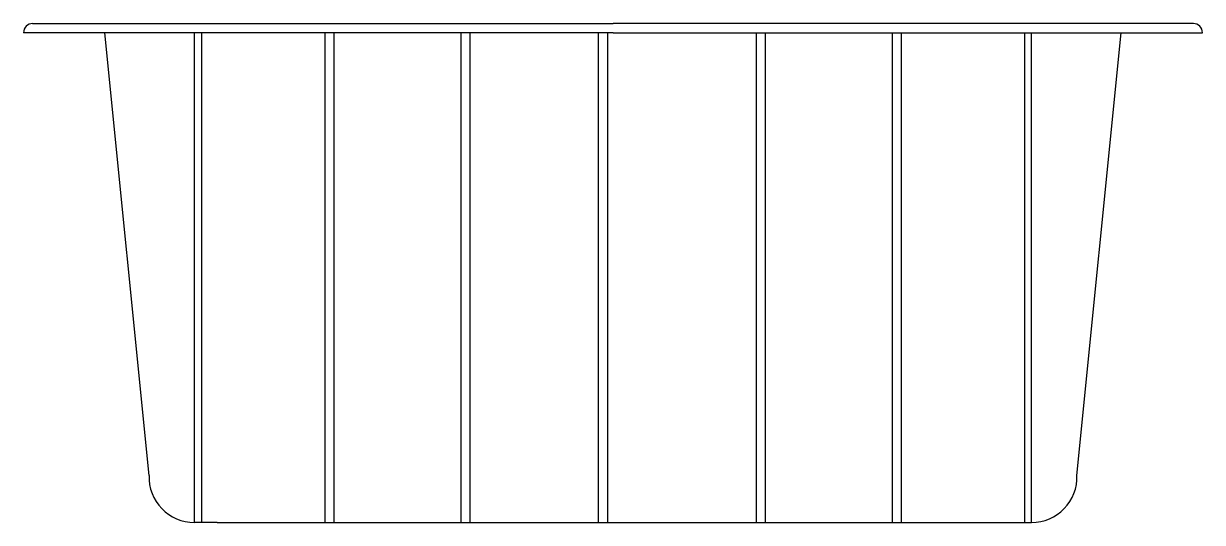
# Model space of a CAD drawing. Extents: x -1188.87 to -1186.27, y 431.88 to 432.98.
import ezdxf

# ---------------------------------------------------------------- set-up
doc = ezdxf.new("R2010")
doc.units = 0
doc.header["$LTSCALE"] = 10
doc.header["$MEASUREMENT"] = 0
doc.layers.add('Piscinas_Fibratec', color=4, linetype='CONTINUOUS')

msp = doc.modelspace()

# ---------------------------------------------------------------- linework, layer by layer
at = {"layer": 'Piscinas_Fibratec', "color": 2}
for p, q in [((-1188.8543, 432.9793), (-1188.6943, 432.9793)), ((-1188.6943, 432.9793), (-1187.5743, 432.9793)), ((-1186.4543, 432.9793), (-1187.5743, 432.9793)), ((-1186.2943, 432.9793), (-1186.4543, 432.9793)), ((-1187.5743, 432.9593), (-1188.8743, 432.9593)), ((-1188.4898, 432.9581), (-1188.4898, 432.9593)), ((-1187.5743, 432.9593), (-1186.2743, 432.9593)), ((-1186.6589, 432.9581), (-1186.6589, 432.9593))]:
    msp.add_line(p, q, dxfattribs=at)
at = {"layer": 'Piscinas_Fibratec'}
for p, q in [((-1188.5976, 431.9827), (-1188.6953, 432.9593)), ((-1186.551, 431.9827), (-1186.4533, 432.9593)), ((-1188.4898, 431.8793), (-1188.4977, 431.8793)), ((-1188.4477, 431.8793), (-1188.4898, 431.8793)), ((-1188.4477, 431.8793), (-1186.6799, 431.8793)), ((-1186.701, 431.8793), (-1186.6589, 431.8793)), ((-1186.6589, 431.8793), (-1186.651, 431.8793))]:
    msp.add_line(p, q, dxfattribs=at)
at = {"layer": 'Piscinas_Fibratec', "color": 1}
for p, q in [((-1188.4977, 431.8793), (-1188.4977, 432.9593)), ((-1188.4821, 432.9581), (-1188.4821, 431.8793)), ((-1188.2098, 432.9593), (-1188.2098, 431.8799)), ((-1188.1898, 432.9593), (-1188.1898, 431.8799)), ((-1187.9098, 432.9593), (-1187.9098, 431.8799)), ((-1187.8898, 432.9593), (-1187.8898, 431.8799)), ((-1187.6068, 432.9593), (-1187.6068, 431.8799)), ((-1187.5868, 432.9593), (-1187.5868, 431.8799)), ((-1187.2589, 432.9593), (-1187.2589, 431.8799)), ((-1187.2389, 432.9593), (-1187.2389, 431.8799)), ((-1186.9589, 432.9593), (-1186.9589, 431.8799)), ((-1186.9389, 432.9593), (-1186.9389, 431.8799)), ((-1186.6665, 432.9581), (-1186.6665, 431.8793)), ((-1186.651, 431.8793), (-1186.651, 432.9593))]:
    msp.add_line(p, q, dxfattribs=at)
at = {"layer": 'Piscinas_Fibratec', "color": 2}
for centre, start, end in [((-1188.8543, 432.9593), 90, 180), ((-1186.2943, 432.9593), 0, 90)]:
    msp.add_arc(centre, 0.02, start, end, dxfattribs=at)
at = {"layer": 'Piscinas_Fibratec'}
for centre, start, end in [((-1188.4977, 431.9793), 178.0596, 270), ((-1186.651, 431.9793), 270, 1.9404)]:
    msp.add_arc(centre, 0.1, start, end, dxfattribs=at)

doc.saveas('drawing.dxf')
